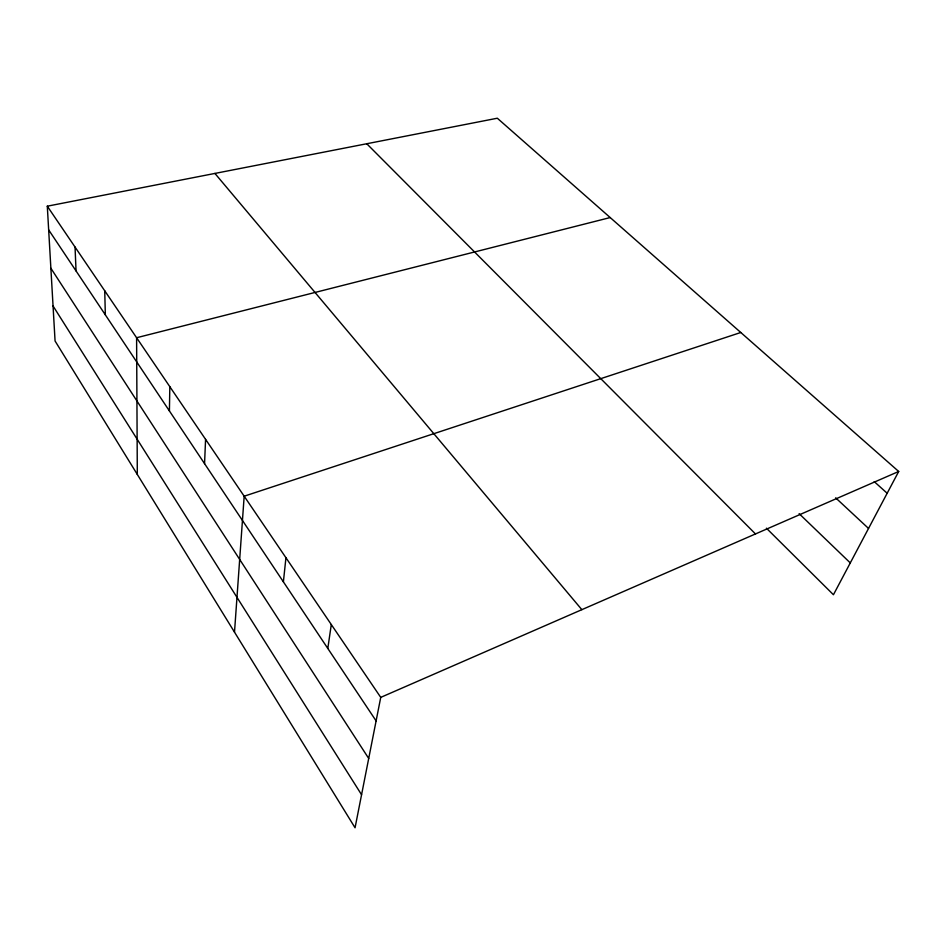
<?xml version="1.0" encoding="UTF-8"?>
<svg xmlns="http://www.w3.org/2000/svg" width="946" height="946" viewBox="0 0 946 946"><rect width="100%" height="100%" fill="white"/><g stroke="black" fill="none" stroke-linecap="round" stroke-linejoin="round"><path stroke-width="1.42" d="M169.417 410.942L169.819 386.678M204.561 463.646L205.578 439.358M234.502 632.165L244.174 496.201L740.789 332.495M283.398 581.849L285.94 557.738M327.801 648.436L331.301 624.561M47.3 206.193L380.741 697.379L355.057 827.774L55.069 340.986L47.3 206.193L497.324 118.226L898.7 471.475L833.438 594.738L766.414 528.199M380.741 697.379L898.7 471.475M610.182 217.556L136.602 337.734L137.312 474.431M874.234 481.62L887.171 493.256M835.649 497.833L868.534 528.447M799.122 513.654L850.288 562.917M366.752 143.745L755.476 533.946M214.919 173.425L581.861 609.673M48.66 229.866L376.106 720.887M50.883 268.25L368.715 758.456M53.059 305.984L361.561 794.723M75.041 247.06L76.047 270.934M104.734 290.8L105.337 314.841"/></g></svg>
